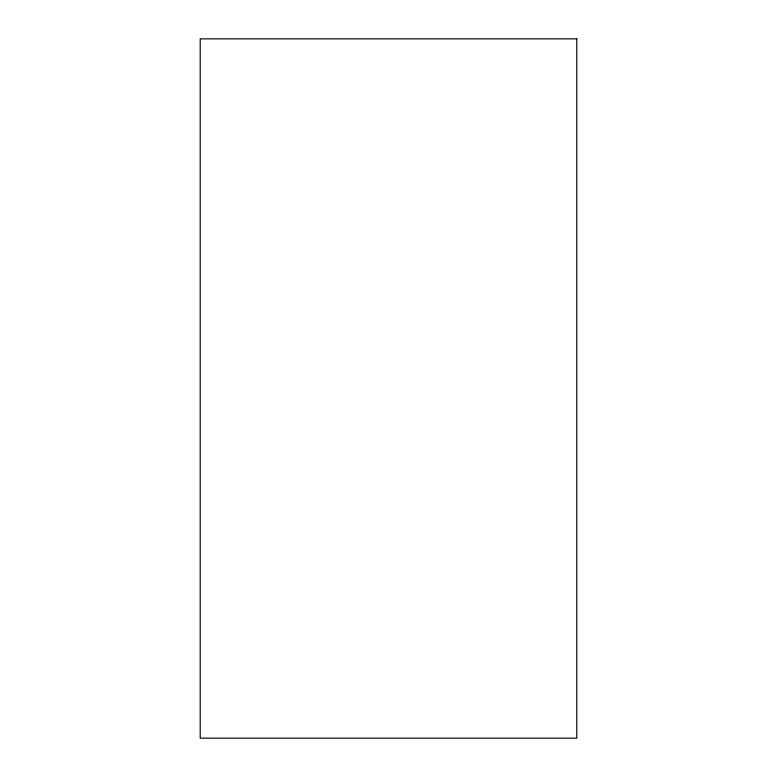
<?xml version="1.0" encoding="UTF-8"?>
<svg xmlns="http://www.w3.org/2000/svg" width="777" height="777" viewBox="0 0 777 777"><rect width="100%" height="100%" fill="white"/><g stroke="black" fill="none" stroke-linecap="round" stroke-linejoin="round"><path stroke-width="1.17" d="M576.787 38.85L200.213 38.85L200.213 738.15L576.787 738.15L576.787 38.85"/></g></svg>
